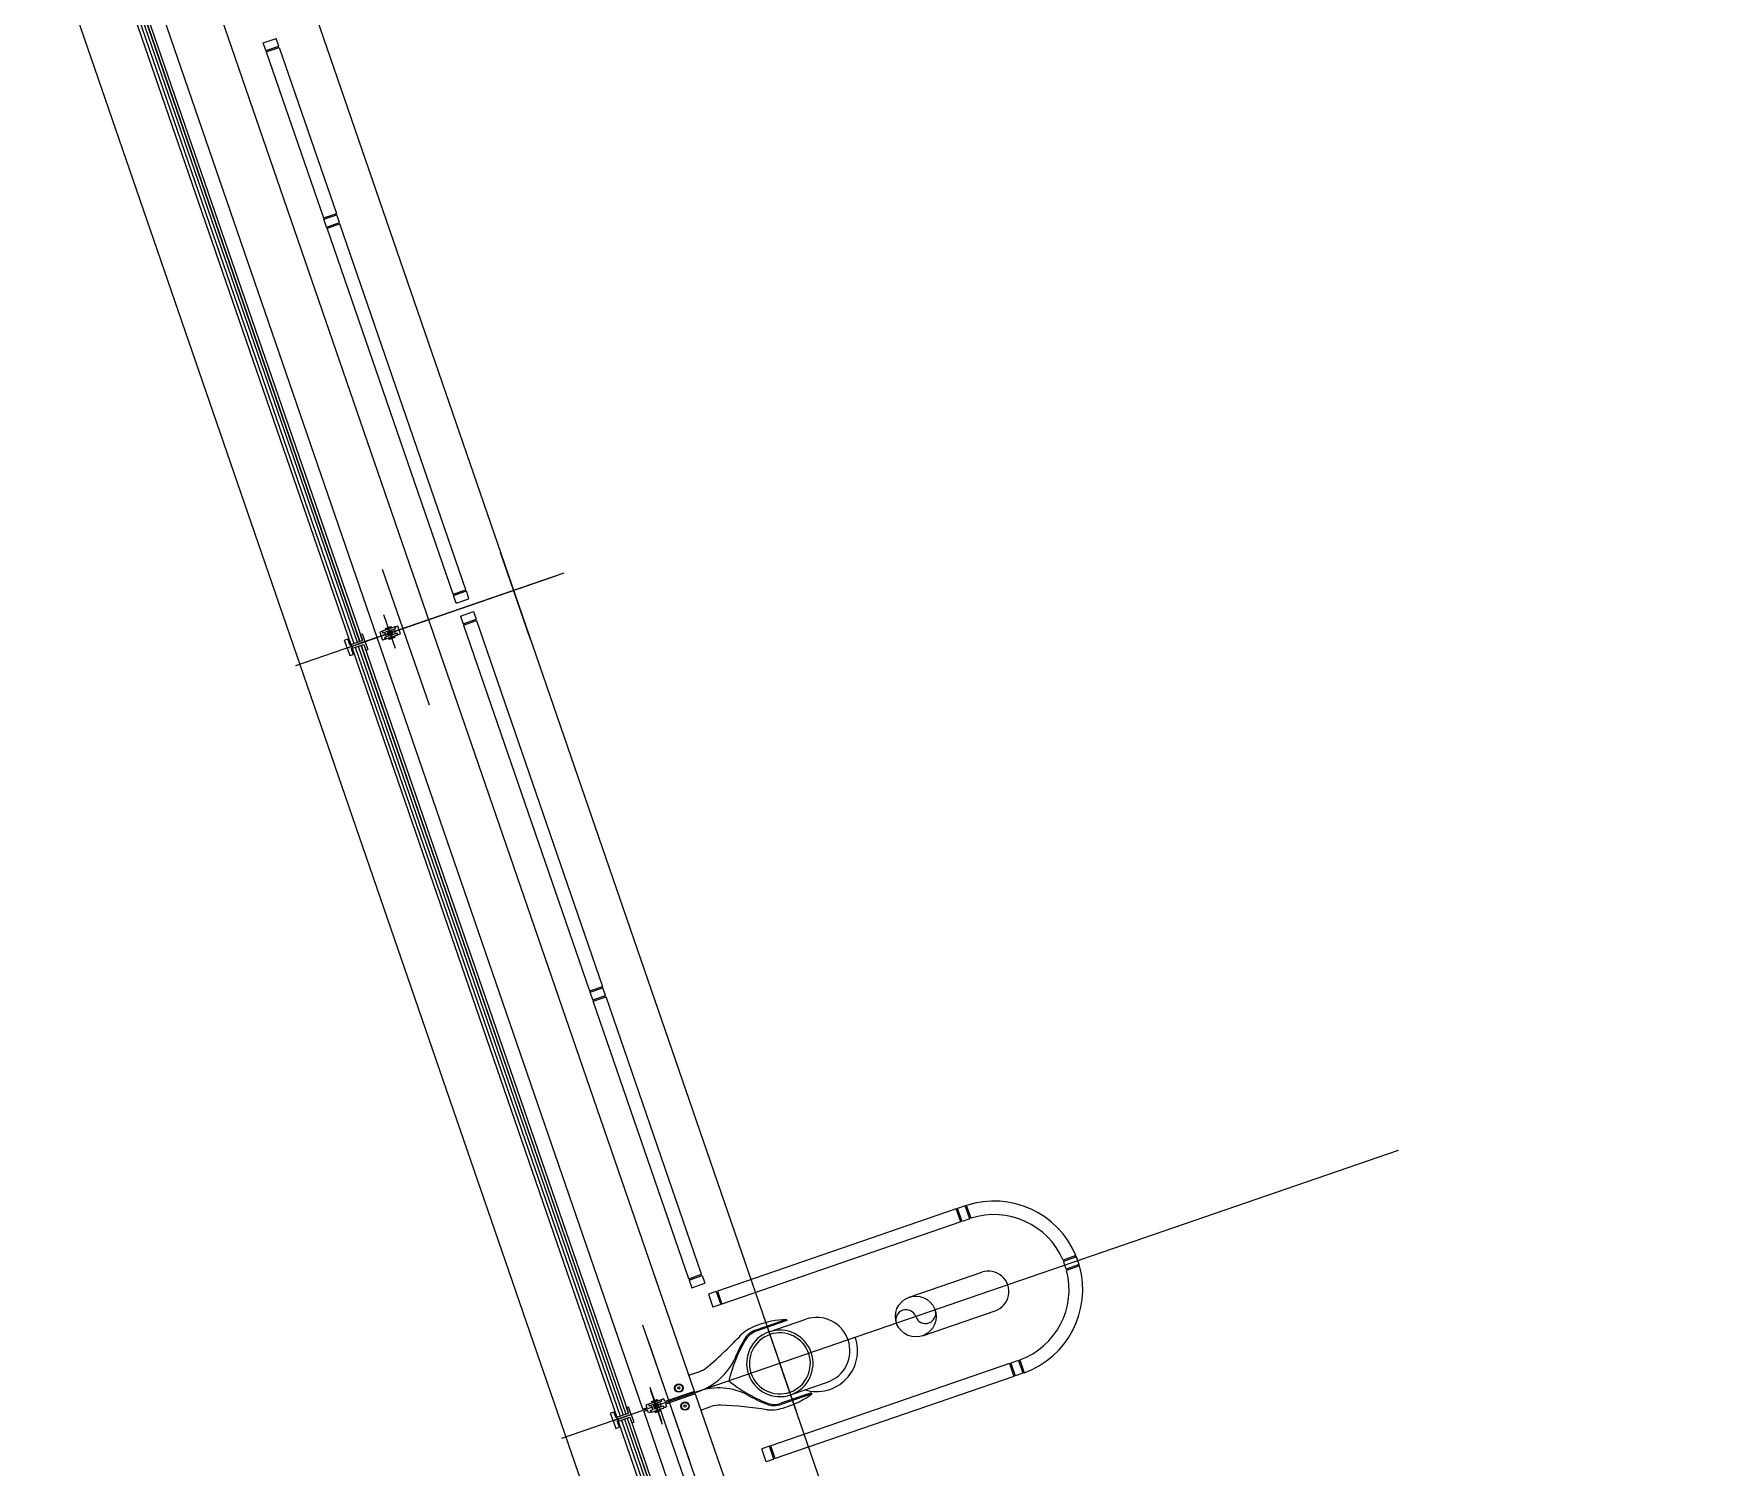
# Model space of a CAD drawing. Extents: x 809487 to 809680, y 818779 to 819225.
# Drawn here: x 809611.81 to 809618.01, y 818842.19 to 818847.45 of the extents above; entities that cross this region are included whole.
import ezdxf

# ---------------------------------------------------------------- set-up
doc = ezdxf.new("R2010")
doc.units = 0
for name, color, linetype in [('F-RC', 7, 'Continuous'), ('MAJ082__', 7, 'Continuous'), ('MAJ214__', 7, 'Continuous'), ('MAJ270__', 7, 'Continuous'), ('MAJ292__', 7, 'Continuous')]:
    doc.layers.add(name, color=color, linetype=linetype)

msp = doc.modelspace()

# ---------------------------------------------------------------- linework, layer by layer
at = {"layer": 'F-RC'}
for p, q in [((809612.6516, 818847.4158), (809612.6989, 818847.432)), ((809612.6614, 818847.3874), (809612.6516, 818847.4158)), ((809612.6614, 818847.3874), (809612.7087, 818847.4037)), ((809612.663, 818847.3827), (809612.7103, 818847.3989)), ((809612.663, 818847.3827), (809612.873, 818846.7728)), ((809612.6649, 818847.3833), (809612.6633, 818847.388)), ((809612.7087, 818847.4037), (809612.6989, 818847.432)), ((809612.7084, 818847.3983), (809612.7068, 818847.403)), ((809612.7103, 818847.3989), (809612.9203, 818846.7891)), ((809612.873, 818846.7728), (809612.8927, 818846.7796)), ((809612.8747, 818846.7681), (809612.9219, 818846.7843)), ((809612.8844, 818846.7397), (809612.8747, 818846.7681)), ((809612.8766, 818846.7687), (809612.8749, 818846.7734)), ((809612.8844, 818846.7397), (809612.9317, 818846.756)), ((809612.8927, 818846.7796), (809612.9203, 818846.7891)), ((809612.92, 818846.7837), (809612.9184, 818846.7884)), ((809612.9317, 818846.756), (809612.9219, 818846.7843)), ((809612.9314, 818846.7506), (809612.9298, 818846.7553)), ((809612.8861, 818846.735), (809612.9333, 818846.7513)), ((809613.3484, 818845.3923), (809612.8861, 818846.735)), ((809612.8879, 818846.7356), (809612.8863, 818846.7404)), ((809613.3956, 818845.4086), (809612.9333, 818846.7513)), ((809613.3484, 818845.3923), (809613.3956, 818845.4086)), ((809613.35, 818845.3876), (809613.3973, 818845.4039)), ((809613.3598, 818845.3592), (809613.35, 818845.3876)), ((809613.3519, 818845.3883), (809613.3503, 818845.393)), ((809613.3954, 818845.4032), (809613.3937, 818845.408)), ((809613.407, 818845.3755), (809613.3973, 818845.4039)), ((809613.3598, 818845.3592), (809613.407, 818845.3755)), ((809613.376, 818845.312), (809613.4233, 818845.3283)), ((809613.4233, 818845.3283), (809613.4331, 818845.2999)), ((809613.376, 818845.312), (809613.3858, 818845.2836)), ((809613.3858, 818845.2836), (809613.4331, 818845.2999)), ((809613.3874, 818845.2789), (809613.4347, 818845.2952)), ((809613.3874, 818845.2789), (809613.8497, 818843.9362)), ((809613.3877, 818845.2843), (809613.3893, 818845.2795)), ((809613.4312, 818845.2992), (809613.4328, 818845.2945)), ((809613.4347, 818845.2952), (809613.897, 818843.9525)), ((809613.8497, 818843.9362), (809613.8694, 818843.943)), ((809613.8514, 818843.9315), (809613.8986, 818843.9478)), ((809613.8611, 818843.9031), (809613.8514, 818843.9315)), ((809613.8533, 818843.9322), (809613.8516, 818843.9369)), ((809613.8611, 818843.9031), (809613.9084, 818843.9194)), ((809613.8628, 818843.8984), (809613.91, 818843.9147)), ((809613.8647, 818843.8991), (809613.863, 818843.9038)), ((809613.8694, 818843.943), (809613.897, 818843.9525)), ((809613.8968, 818843.9471), (809613.8951, 818843.9519)), ((809613.9084, 818843.9194), (809613.8986, 818843.9478)), ((809613.9081, 818843.914), (809613.9065, 818843.9188)), ((809614.2608, 818842.8959), (809613.91, 818843.9147)), ((809614.2136, 818842.8796), (809613.8628, 818843.8984)), ((809615.1954, 818843.1358), (809614.3192, 818842.834)), ((809615.2117, 818843.0885), (809615.1954, 818843.1358)), ((809615.2008, 818843.1355), (809615.1961, 818843.1339)), ((809615.2285, 818843.1471), (809615.2002, 818843.1374)), ((809615.2165, 818843.0901), (809615.2002, 818843.1374)), ((809615.2448, 818843.0999), (809615.2165, 818843.0901)), ((809615.2448, 818843.0999), (809615.2285, 818843.1471)), ((809615.2496, 818843.1015), (809615.2333, 818843.1487)), ((809615.2117, 818843.0885), (809614.3354, 818842.7867)), ((809615.2158, 818843.092), (809615.2111, 818843.0904)), ((809615.6346, 818842.9644), (809615.5872, 818842.9481)), ((809615.6364, 818842.9597), (809615.5891, 818842.9434)), ((809615.6462, 818842.9314), (809615.5989, 818842.9151)), ((809615.6476, 818842.9266), (809615.6002, 818842.9102)), ((809614.2136, 818842.8796), (809614.2608, 818842.8959)), ((809614.2152, 818842.8749), (809614.2625, 818842.8912)), ((809614.2152, 818842.8749), (809614.2249, 818842.8465)), ((809614.2154, 818842.8803), (809614.2171, 818842.8756)), ((809614.2249, 818842.8465), (809614.2722, 818842.8628)), ((809614.2589, 818842.8953), (809614.2606, 818842.8905)), ((809614.2625, 818842.8912), (809614.2722, 818842.8628)), ((809614.3144, 818842.8324), (809614.2861, 818842.8226)), ((809614.2861, 818842.8226), (809614.3023, 818842.7753)), ((809614.3307, 818842.7851), (809614.3023, 818842.7753)), ((809614.3144, 818842.8324), (809614.3307, 818842.7851)), ((809614.3198, 818842.8321), (809614.3151, 818842.8305)), ((809614.3192, 818842.834), (809614.3354, 818842.7867)), ((809614.3348, 818842.7886), (809614.3301, 818842.787)), ((809615.3908, 818842.5684), (809614.5145, 818842.2667)), ((809615.3908, 818842.5684), (809615.4071, 818842.5212)), ((809615.3962, 818842.5682), (809615.3914, 818842.5665)), ((809615.4239, 818842.5798), (809615.3955, 818842.5701)), ((809615.3955, 818842.5701), (809615.4118, 818842.5228)), ((809615.4239, 818842.5798), (809615.4402, 818842.5326)), ((809615.4286, 818842.5815), (809615.4449, 818842.5342)), ((809615.4071, 818842.5212), (809614.5308, 818842.2194)), ((809615.4111, 818842.5247), (809615.4064, 818842.5231)), ((809615.4402, 818842.5326), (809615.4118, 818842.5228)), ((809614.5098, 818842.2651), (809614.4814, 818842.2553)), ((809614.4977, 818842.208), (809614.4814, 818842.2553)), ((809614.5261, 818842.2178), (809614.5098, 818842.2651)), ((809614.5152, 818842.2648), (809614.5104, 818842.2632)), ((809614.5308, 818842.2194), (809614.5145, 818842.2667)), ((809614.5261, 818842.2178), (809614.4977, 818842.208)), ((809614.5301, 818842.2213), (809614.5254, 818842.2197))]:
    msp.add_line(p, q, dxfattribs=at)
for radius, start, end in [(0.325, 22.52811, 108.11849), (0.323, 108.11303, 109.00032), (0.277, 107.96572, 109.00032), (0.275, 23.17064, 107.9582), (0.275, 290.0418, 14.82936), (0.325, 289.88151, 15.47188), (0.277, 22.10417, 23.14047), (0.275, 19, 22.12677), (0.275, 15.87323, 19), (0.277, 14.85953, 15.89583), (0.323, 21.66174, 22.54999), (0.325, 19, 21.64535), (0.325, 16.35465, 19), (0.323, 15.45001, 16.33825), (0.277, 288.99968, 290.03427), (0.323, 288.99968, 289.88697)]:
    msp.add_arc((809615.3344, 818842.8399), radius, start, end, dxfattribs=at)
at = {"layer": 'MAJ082__'}
for p, q in [((809615.0225, 818842.8118), (809615.2889, 818842.9035)), ((809615.0713, 818842.67), (809615.3378, 818842.7617))]:
    msp.add_line(p, q, dxfattribs=at)
msp.add_circle((809615.0469, 818842.7409), 0.075, dxfattribs=at)
for centre, radius, start, end in [((809615.3134, 818842.8326), 0.075, 288.99117, 109), ((809615.0114, 818842.7287), 0.0375, 19, 199), ((809615.0824, 818842.7531), 0.0375, 199, 19)]:
    msp.add_arc(centre, radius, start, end, dxfattribs=at)
at = {"layer": 'MAJ214__'}
for p, q in [((809614.0451, 818842.4012), (809612.095, 818848.0649)), ((809612.0128, 818848.0339), (809612.9846, 818845.2116)), ((809612.0241, 818848.0378), (809612.996, 818845.2155)), ((809612.0336, 818848.0411), (809613.0054, 818845.2187)), ((809612.0343, 818848.0413), (809613.0061, 818845.219)), ((809613.0901, 818845.2571), (809613.1341, 818845.2723)), ((809613.1216, 818845.2722), (809613.0999, 818845.2647)), ((809613.1005, 818845.266), (809613.0999, 818845.2647)), ((809613.0999, 818845.2647), (809613.1009, 818845.2619)), ((809613.1005, 818845.266), (809613.1204, 818845.2729)), ((809613.1226, 818845.2694), (809613.1009, 818845.2619)), ((809613.1202, 818845.2686), (809613.1209, 818845.2683)), ((809613.1204, 818845.2729), (809613.1216, 818845.2722)), ((809613.121, 818845.2678), (809613.1209, 818845.2683)), ((809613.1216, 818845.2722), (809613.1226, 818845.2694)), ((809613.1376, 818845.2656), (809613.13, 818845.2629)), ((809613.1455, 818845.2749), (809613.1351, 818845.2713)), ((809613.1553, 818845.2465), (809613.1455, 818845.2749)), ((809613.0103, 818845.2045), (809613.9821, 818842.3822)), ((809613.011, 818845.2048), (809613.9828, 818842.3824)), ((809613.0898, 818845.2557), (809613.0794, 818845.2521)), ((809613.0794, 818845.2521), (809613.0892, 818845.2238)), ((809613.0996, 818845.2273), (809613.0892, 818845.2238)), ((809613.0914, 818845.2497), (809613.099, 818845.2523)), ((809613.1298, 818845.2629), (809613.099, 818845.2523)), ((809613.1032, 818845.2627), (809613.1029, 818845.2621)), ((809613.1031, 818845.2616), (809613.1029, 818845.2621)), ((809613.1355, 818845.2463), (809613.1047, 818845.2357)), ((809613.1121, 818845.2293), (809613.1338, 818845.2368)), ((809613.1121, 818845.2293), (809613.1131, 818845.2264)), ((809613.1131, 818845.2264), (809613.1348, 818845.2339)), ((809613.1143, 818845.2258), (809613.1131, 818845.2264)), ((809613.114, 818845.2299), (809613.1137, 818845.2309)), ((809613.1342, 818845.2327), (809613.1143, 818845.2258)), ((809613.132, 818845.2361), (809613.1316, 818845.2371)), ((809613.1338, 818845.2368), (809613.1348, 818845.2339)), ((809613.1342, 818845.2327), (809613.1348, 818845.2339)), ((809613.1357, 818845.2464), (809613.1433, 818845.249)), ((809613.1449, 818845.243), (809613.1553, 818845.2465)), ((809612.9895, 818845.1974), (809613.9613, 818842.375)), ((809613.0008, 818845.2013), (809613.9727, 818842.3789)), ((809614.0665, 818842.4192), (809614.0561, 818842.4156)), ((809614.0561, 818842.4156), (809614.0593, 818842.4061)), ((809614.0668, 818842.4206), (809614.1108, 818842.4357)), ((809614.0681, 818842.4131), (809614.0757, 818842.4157)), ((809614.1065, 818842.4263), (809614.0757, 818842.4157)), ((809614.0983, 818842.4357), (809614.0766, 818842.4282)), ((809614.0772, 818842.4295), (809614.0766, 818842.4282)), ((809614.0766, 818842.4282), (809614.0776, 818842.4254)), ((809614.0772, 818842.4295), (809614.0971, 818842.4363)), ((809614.0993, 818842.4328), (809614.0776, 818842.4254)), ((809614.0799, 818842.4262), (809614.0796, 818842.4255)), ((809614.0798, 818842.4251), (809614.0796, 818842.4255)), ((809614.097, 818842.432), (809614.0976, 818842.4317)), ((809614.0971, 818842.4363), (809614.0983, 818842.4357)), ((809614.0977, 818842.4312), (809614.0976, 818842.4317)), ((809614.0983, 818842.4357), (809614.0993, 818842.4328)), ((809614.1143, 818842.429), (809614.1067, 818842.4264)), ((809614.1223, 818842.4384), (809614.1118, 818842.4348)), ((809614.12, 818842.4125), (809614.1124, 818842.4098)), ((809614.1255, 818842.4289), (809614.1223, 818842.4384)), ((809614.2342, 818842.4663), (809614.1255, 818842.4289)), ((809614.2375, 818842.4569), (809614.1288, 818842.4194)), ((809614.1288, 818842.4194), (809614.132, 818842.41)), ((809613.9662, 818842.3608), (809614.938, 818839.5385)), ((809613.9775, 818842.3647), (809614.9494, 818839.5424)), ((809613.987, 818842.368), (809614.9588, 818839.5456)), ((809613.9877, 818842.3682), (809614.9595, 818839.5459)), ((809614.0451, 818842.4012), (809614.0593, 818842.4061)), ((809614.0484, 818842.3918), (809614.0626, 818842.3967)), ((809614.0484, 818842.3918), (809615.9985, 818836.7281)), ((809614.0659, 818842.3872), (809614.0626, 818842.3967)), ((809614.0763, 818842.3908), (809614.0659, 818842.3872)), ((809614.0738, 818842.3966), (809614.0814, 818842.3992)), ((809614.0774, 818842.3898), (809614.1213, 818842.405)), ((809614.1122, 818842.4098), (809614.0814, 818842.3992)), ((809614.1105, 818842.4002), (809614.0888, 818842.3927)), ((809614.0898, 818842.3899), (809614.0888, 818842.3927)), ((809614.1115, 818842.3974), (809614.0898, 818842.3899)), ((809614.091, 818842.3893), (809614.0898, 818842.3899)), ((809614.0904, 818842.3943), (809614.0905, 818842.3939)), ((809614.0912, 818842.3935), (809614.0905, 818842.3939)), ((809614.091, 818842.3893), (809614.1109, 818842.3961)), ((809614.1082, 818842.3994), (809614.1085, 818842.4)), ((809614.1083, 818842.4005), (809614.1085, 818842.4)), ((809614.1115, 818842.3974), (809614.1105, 818842.4002)), ((809614.1109, 818842.3961), (809614.1115, 818842.3974)), ((809614.132, 818842.41), (809614.1216, 818842.4064))]:
    msp.add_line(p, q, dxfattribs=at)
for points in [[(809613.1446, 818845.2415), (809613.1007, 818845.2264)], [(809614.5721, 818842.7298), (809614.4593, 818842.6909)], [(809614.6659, 818842.4573), (809614.5531, 818842.4185)]]:
    msp.add_lwpolyline(points, dxfattribs=at)
for centre, radius in [((809613.1174, 818845.2493), 0.006), ((809614.1772, 818842.4784), 0.0155), ((809614.1772, 818842.4784), 0.0135), ((809614.1772, 818842.4784), 0.0042), ((809614.2, 818842.4122), 0.0155), ((809614.2, 818842.4122), 0.0135), ((809614.2, 818842.4122), 0.0042)]:
    msp.add_circle(centre, radius, dxfattribs=at)
for centre, radius, start, end in [((809613.1174, 818845.2493), 0.0095, 145.18264, 252.81736), ((809613.1174, 818845.2493), 0.0109, 101.1265, 116.87349), ((809613.1174, 818845.2493), 0.0109, 281.1265, 296.87349), ((809613.1174, 818845.2493), 0.0095, 326.69488, 71.30512), ((809614.4851, 818842.616), 0.0792, 109, 149.96236), ((809614.9074, 818842.3719), 0.567, 149.96236, 158.10407), ((809614.1735, 818842.6837), 0.2307, 285.67731, 333.23123), ((809614.3627, 818842.5908), 0.02, 326.67541, 338.10407), ((809614.3234, 818842.2482), 0.2307, 64.76877, 112.32268), ((809614.0941, 818842.4128), 0.0095, 145.18264, 199.00008), ((809614.0941, 818842.4128), 0.006, 18.99986, 199.00013), ((809614.0941, 818842.4128), 0.006, 198.99986, 19.00013), ((809614.0941, 818842.4128), 0.0109, 101.1265, 116.87349), ((809614.0941, 818842.4128), 0.0095, 18.99991, 71.30512), ((809614.0941, 818842.4128), 0.0095, 326.69488, 19.00008), ((809614.3234, 818842.2482), 0.2307, 105.67731, 112.32268), ((809614.1735, 818842.6837), 0.2307, 285.67731, 292.32268), ((809614.4153, 818842.4379), 0.02, 59.89592, 71.32459), ((809614.7098, 818842.9458), 0.567, 239.89592, 248.03764), ((809614.5273, 818842.4934), 0.0792, 248.03764, 289), ((809614.0941, 818842.4128), 0.0095, 198.99991, 252.81736), ((809614.0941, 818842.4128), 0.0109, 281.1265, 296.87349)]:
    msp.add_arc(centre, radius, start, end, dxfattribs=at)
for points, degree in [([(809613.1347, 818845.2719), (809613.1347, 818845.2719), (809613.1346, 818845.272), (809613.1346, 818845.272), (809613.1345, 818845.2721), (809613.1345, 818845.2721), (809613.1345, 818845.2721), (809613.1344, 818845.2722), (809613.1344, 818845.2722), (809613.1343, 818845.2722), (809613.1343, 818845.2722), (809613.1342, 818845.2723), (809613.1342, 818845.2723), (809613.1341, 818845.2723), (809613.1341, 818845.2723), (809613.1341, 818845.2723)], 3), ([(809613.1379, 818845.2665), (809613.1377, 818845.2668), (809613.1376, 818845.2671), (809613.1372, 818845.268), (809613.137, 818845.2684), (809613.1364, 818845.2694), (809613.1361, 818845.2699), (809613.1355, 818845.2709), (809613.1351, 818845.2714), (809613.1347, 818845.2719)], 3), ([(809613.1376, 818845.2656), (809613.1376, 818845.2656), (809613.1376, 818845.2656), (809613.1376, 818845.2656), (809613.1376, 818845.2656), (809613.1377, 818845.2656), (809613.1377, 818845.2657), (809613.1378, 818845.2657), (809613.1379, 818845.2658), (809613.1379, 818845.2659), (809613.138, 818845.266), (809613.138, 818845.2662), (809613.138, 818845.2662), (809613.1379, 818845.2663)], 3), ([(809613.1379, 818845.2665), (809613.1379, 818845.2665), (809613.1379, 818845.2665), (809613.1379, 818845.2664), (809613.1379, 818845.2664), (809613.1379, 818845.2663), (809613.1379, 818845.2663), (809613.1379, 818845.2663)], 3), ([(809613.0901, 818845.2571), (809613.09, 818845.2571), (809613.09, 818845.2571), (809613.09, 818845.257), (809613.0899, 818845.257), (809613.0899, 818845.2569), (809613.0899, 818845.2569), (809613.0899, 818845.2568), (809613.0898, 818845.2568), (809613.0898, 818845.2567), (809613.0898, 818845.2567), (809613.0898, 818845.2566), (809613.0898, 818845.2566), (809613.0898, 818845.2565), (809613.0898, 818845.2564), (809613.0898, 818845.2564)], 3), ([(809613.0898, 818845.2564), (809613.0898, 818845.2558), (809613.0898, 818845.2552), (809613.0899, 818845.254), (809613.09, 818845.2534), (809613.0901, 818845.2523), (809613.0902, 818845.2518), (809613.0904, 818845.2509), (809613.0905, 818845.2506), (809613.0906, 818845.2502)], 3), ([(809613.0907, 818845.25), (809613.0907, 818845.2501), (809613.0907, 818845.2501), (809613.0907, 818845.2501), (809613.0906, 818845.2501), (809613.0906, 818845.2502), (809613.0906, 818845.2502), (809613.0906, 818845.2502)], 3), ([(809613.0907, 818845.25), (809613.0907, 818845.25), (809613.0907, 818845.25), (809613.0908, 818845.2499), (809613.0908, 818845.2498), (809613.0909, 818845.2497), (809613.091, 818845.2497), (809613.0911, 818845.2496), (809613.0912, 818845.2496), (809613.0913, 818845.2496), (809613.0914, 818845.2497), (809613.0914, 818845.2497), (809613.0914, 818845.2497), (809613.0914, 818845.2497)], 3), ([(809613.0971, 818845.2331), (809613.0971, 818845.2331), (809613.0971, 818845.2331), (809613.0971, 818845.2331), (809613.0971, 818845.2331), (809613.097, 818845.2331), (809613.097, 818845.233), (809613.0969, 818845.233), (809613.0968, 818845.2329), (809613.0968, 818845.2327), (809613.0967, 818845.2327), (809613.0967, 818845.2325), (809613.0967, 818845.2324), (809613.0968, 818845.2324)], 3), ([(809613.0968, 818845.2322), (809613.0968, 818845.2322), (809613.0968, 818845.2322), (809613.0968, 818845.2323), (809613.0968, 818845.2323), (809613.0968, 818845.2323), (809613.0968, 818845.2323), (809613.0968, 818845.2324)], 3), ([(809613.0968, 818845.2322), (809613.097, 818845.2319), (809613.0971, 818845.2315), (809613.0975, 818845.2307), (809613.0977, 818845.2302), (809613.0983, 818845.2293), (809613.0986, 818845.2288), (809613.0992, 818845.2278), (809613.0996, 818845.2273), (809613.1, 818845.2268)], 3), ([(809613.0971, 818845.2331), (809613.0978, 818845.2333), (809613.0984, 818845.2336), (809613.1, 818845.2341), (809613.101, 818845.2344), (809613.1025, 818845.235), (809613.1031, 818845.2352), (809613.1041, 818845.2355), (809613.1044, 818845.2356), (809613.1047, 818845.2357)], 3), ([(809613.0971, 818845.2331), (809613.098, 818845.2334), (809613.0989, 818845.2337), (809613.0998, 818845.234), (809613.101, 818845.2345), (809613.1023, 818845.2349), (809613.1036, 818845.2354), (809613.104, 818845.2355), (809613.1044, 818845.2356), (809613.1047, 818845.2357)], 3), ([(809613.1047, 818845.2357), (809613.1047, 818845.2358), (809613.1047, 818845.2358), (809613.1047, 818845.2359), (809613.1046, 818845.2361), (809613.1043, 818845.2366), (809613.1042, 818845.237), (809613.1035, 818845.2381), (809613.103, 818845.239), (809613.102, 818845.241), (809613.1015, 818845.2422), (809613.1006, 818845.2445), (809613.1003, 818845.2456), (809613.0998, 818845.2479), (809613.0996, 818845.2489), (809613.0994, 818845.2504), (809613.0994, 818845.251), (809613.0992, 818845.2517), (809613.0992, 818845.2519), (809613.0991, 818845.2522), (809613.0991, 818845.2522), (809613.099, 818845.2523)], 3), ([(809613.1, 818845.2268), (809613.1, 818845.2268), (809613.1001, 818845.2267), (809613.1001, 818845.2266), (809613.1002, 818845.2266), (809613.1002, 818845.2266), (809613.1003, 818845.2265), (809613.1003, 818845.2265), (809613.1003, 818845.2265), (809613.1004, 818845.2264), (809613.1004, 818845.2264), (809613.1005, 818845.2264), (809613.1005, 818845.2264), (809613.1006, 818845.2264), (809613.1006, 818845.2264), (809613.1007, 818845.2264)], 3), ([(809613.1094, 818845.2546), (809613.1095, 818845.2547), (809613.1096, 818845.2549), (809613.1099, 818845.2553), (809613.11, 818845.2554), (809613.1101, 818845.2557), (809613.1102, 818845.2557), (809613.1102, 818845.2558), (809613.1103, 818845.2558), (809613.1103, 818845.2559)], 3), ([(809613.1103, 818845.2559), (809613.1113, 818845.2574), (809613.1124, 818845.2591)], 2), ([(809613.1158, 818845.2398), (809613.1158, 818845.2398), (809613.1157, 818845.2399), (809613.1157, 818845.2399), (809613.1156, 818845.2399), (809613.1153, 818845.24), (809613.1151, 818845.2401), (809613.1147, 818845.2402), (809613.1145, 818845.2403), (809613.1143, 818845.2403)], 3), ([(809613.1152, 818845.2601), (809613.1172, 818845.2594), (809613.1189, 818845.2588)], 2), ([(809613.1195, 818845.2386), (809613.1175, 818845.2393), (809613.1158, 818845.2398)], 2), ([(809613.1189, 818845.2588), (809613.1189, 818845.2588), (809613.119, 818845.2588), (809613.119, 818845.2588), (809613.1191, 818845.2588), (809613.1194, 818845.2587), (809613.1196, 818845.2586), (809613.12, 818845.2585), (809613.1202, 818845.2584), (809613.1204, 818845.2583)], 3), ([(809613.1244, 818845.2428), (809613.1234, 818845.2413), (809613.1223, 818845.2396)], 2), ([(809613.1253, 818845.2441), (809613.1252, 818845.244), (809613.1251, 818845.2438), (809613.1248, 818845.2434), (809613.1247, 818845.2432), (809613.1246, 818845.243), (809613.1245, 818845.2429), (809613.1245, 818845.2429), (809613.1244, 818845.2428), (809613.1244, 818845.2428)], 3), ([(809613.13, 818845.2629), (809613.1299, 818845.2629), (809613.1299, 818845.2629), (809613.1298, 818845.2629)], 2), ([(809613.13, 818845.2629), (809613.13, 818845.2629), (809613.13, 818845.2629), (809613.13, 818845.2628), (809613.1301, 818845.2626), (809613.1304, 818845.262), (809613.1306, 818845.2617), (809613.1312, 818845.2606), (809613.1317, 818845.2597), (809613.1327, 818845.2576), (809613.1332, 818845.2565), (809613.1341, 818845.2542), (809613.1344, 818845.2531), (809613.1349, 818845.2508), (809613.1351, 818845.2498), (809613.1353, 818845.2483), (809613.1354, 818845.2477), (809613.1355, 818845.247), (809613.1355, 818845.2468), (809613.1356, 818845.2465), (809613.1356, 818845.2464), (809613.1357, 818845.2464)], 3), ([(809613.1355, 818845.2463), (809613.1356, 818845.2464), (809613.1356, 818845.2464), (809613.1357, 818845.2464)], 2), ([(809613.1355, 818845.2463), (809613.1356, 818845.2464), (809613.1356, 818845.2464), (809613.1357, 818845.2464)], 2), ([(809613.144, 818845.2486), (809613.144, 818845.2487), (809613.144, 818845.2487), (809613.144, 818845.2488), (809613.1439, 818845.2489), (809613.1438, 818845.249), (809613.1437, 818845.249), (809613.1436, 818845.249), (809613.1435, 818845.249), (809613.1434, 818845.249), (809613.1433, 818845.249), (809613.1433, 818845.249), (809613.1433, 818845.249), (809613.1433, 818845.249)], 3), ([(809613.144, 818845.2486), (809613.144, 818845.2486), (809613.144, 818845.2486), (809613.144, 818845.2486), (809613.1441, 818845.2485), (809613.1441, 818845.2485), (809613.1441, 818845.2485), (809613.1441, 818845.2484)], 3), ([(809613.1449, 818845.2423), (809613.1449, 818845.2429), (809613.1449, 818845.2435), (809613.1448, 818845.2447), (809613.1447, 818845.2453), (809613.1446, 818845.2464), (809613.1445, 818845.2469), (809613.1443, 818845.2478), (809613.1442, 818845.2481), (809613.1441, 818845.2484)], 3), ([(809613.1446, 818845.2415), (809613.1447, 818845.2416), (809613.1447, 818845.2416), (809613.1447, 818845.2416), (809613.1448, 818845.2417), (809613.1448, 818845.2417), (809613.1448, 818845.2418), (809613.1448, 818845.2418), (809613.1449, 818845.2419), (809613.1449, 818845.2419), (809613.1449, 818845.242), (809613.1449, 818845.242), (809613.1449, 818845.2421), (809613.1449, 818845.2422), (809613.1449, 818845.2422), (809613.1449, 818845.2423)], 3), ([(809614.0668, 818842.4206), (809614.0667, 818842.4206), (809614.0667, 818842.4205), (809614.0667, 818842.4205), (809614.0666, 818842.4205), (809614.0666, 818842.4204), (809614.0666, 818842.4204), (809614.0666, 818842.4203), (809614.0665, 818842.4203), (809614.0665, 818842.4202), (809614.0665, 818842.4202), (809614.0665, 818842.4201), (809614.0665, 818842.42), (809614.0665, 818842.4199), (809614.0665, 818842.4199), (809614.0665, 818842.4198)], 3), ([(809614.0665, 818842.4198), (809614.0665, 818842.4192), (809614.0665, 818842.4186), (809614.0666, 818842.4174), (809614.0667, 818842.4169), (809614.0668, 818842.4158), (809614.0669, 818842.4152), (809614.0671, 818842.4143), (809614.0672, 818842.414), (809614.0673, 818842.4137)], 3), ([(809614.0674, 818842.4135), (809614.0674, 818842.4135), (809614.0674, 818842.4135), (809614.0674, 818842.4136), (809614.0674, 818842.4136), (809614.0673, 818842.4136), (809614.0673, 818842.4137), (809614.0673, 818842.4137)], 3), ([(809614.0674, 818842.4135), (809614.0674, 818842.4135), (809614.0674, 818842.4134), (809614.0675, 818842.4133), (809614.0675, 818842.4133), (809614.0676, 818842.4132), (809614.0677, 818842.4131), (809614.0678, 818842.4131), (809614.0679, 818842.4131), (809614.068, 818842.4131), (809614.0681, 818842.4131), (809614.0681, 818842.4131), (809614.0681, 818842.4131), (809614.0681, 818842.4131)], 3), ([(809614.0776, 818842.4071), (809614.0773, 818842.4081), (809614.077, 818842.4092), (809614.0765, 818842.4113), (809614.0763, 818842.4124), (809614.0761, 818842.4139), (809614.0761, 818842.4144), (809614.0759, 818842.4151), (809614.0759, 818842.4154), (809614.0758, 818842.4156), (809614.0758, 818842.4157), (809614.0757, 818842.4157)], 3), ([(809614.0861, 818842.418), (809614.0862, 818842.4182), (809614.0863, 818842.4183), (809614.0866, 818842.4187), (809614.0867, 818842.4189), (809614.0868, 818842.4191), (809614.0869, 818842.4192), (809614.0869, 818842.4193), (809614.087, 818842.4193), (809614.087, 818842.4193)], 3), ([(809614.087, 818842.4193), (809614.088, 818842.4208), (809614.0891, 818842.4226)], 2), ([(809614.0919, 818842.4235), (809614.0939, 818842.4229), (809614.0956, 818842.4223)], 2), ([(809614.0956, 818842.4223), (809614.0956, 818842.4223), (809614.0957, 818842.4223), (809614.0958, 818842.4222), (809614.0958, 818842.4222), (809614.0961, 818842.4221), (809614.0963, 818842.4221), (809614.0967, 818842.4219), (809614.0969, 818842.4218), (809614.0971, 818842.4218)], 3), ([(809614.1067, 818842.4264), (809614.1066, 818842.4264), (809614.1066, 818842.4263), (809614.1065, 818842.4263)], 2), ([(809614.1067, 818842.4264), (809614.1067, 818842.4264), (809614.1067, 818842.4264), (809614.1067, 818842.4262), (809614.1068, 818842.426), (809614.1071, 818842.4255), (809614.1073, 818842.4251), (809614.1079, 818842.424), (809614.1084, 818842.4231), (809614.1094, 818842.4211), (809614.1099, 818842.42), (809614.1104, 818842.4187), (809614.1104, 818842.4186), (809614.1105, 818842.4184)], 3), ([(809614.1124, 818842.4098), (809614.1124, 818842.4099), (809614.1124, 818842.4099), (809614.1123, 818842.41), (809614.1122, 818842.4102), (809614.1121, 818842.4108), (809614.1121, 818842.4112), (809614.1119, 818842.4124), (809614.1117, 818842.4134), (809614.1113, 818842.4157), (809614.111, 818842.4169), (809614.1106, 818842.4182), (809614.1105, 818842.4183), (809614.1105, 818842.4184)], 3), ([(809614.1114, 818842.4353), (809614.1114, 818842.4354), (809614.1114, 818842.4354), (809614.1113, 818842.4355), (809614.1112, 818842.4355), (809614.1112, 818842.4356), (809614.1112, 818842.4356), (809614.1111, 818842.4356), (809614.1111, 818842.4356), (809614.111, 818842.4357), (809614.111, 818842.4357), (809614.1109, 818842.4357), (809614.1109, 818842.4357), (809614.1108, 818842.4357), (809614.1108, 818842.4357), (809614.1108, 818842.4357)], 3), ([(809614.1146, 818842.43), (809614.1144, 818842.4303), (809614.1143, 818842.4306), (809614.1139, 818842.4314), (809614.1137, 818842.4319), (809614.1131, 818842.4329), (809614.1128, 818842.4334), (809614.1122, 818842.4343), (809614.1118, 818842.4348), (809614.1114, 818842.4353)], 3), ([(809614.1143, 818842.429), (809614.1143, 818842.429), (809614.1143, 818842.429), (809614.1143, 818842.429), (809614.1143, 818842.429), (809614.1144, 818842.4291), (809614.1144, 818842.4291), (809614.1145, 818842.4292), (809614.1146, 818842.4292), (809614.1146, 818842.4294), (809614.1147, 818842.4295), (809614.1147, 818842.4296), (809614.1147, 818842.4297), (809614.1146, 818842.4298)], 3), ([(809614.1146, 818842.43), (809614.1146, 818842.4299), (809614.1146, 818842.4299), (809614.1146, 818842.4299), (809614.1146, 818842.4298), (809614.1146, 818842.4298), (809614.1146, 818842.4298), (809614.1146, 818842.4298)], 3), ([(809614.12, 818842.4125), (809614.12, 818842.4125), (809614.12, 818842.4125), (809614.12, 818842.4125), (809614.12, 818842.4125), (809614.1201, 818842.4125), (809614.1202, 818842.4125), (809614.1203, 818842.4125), (809614.1204, 818842.4125), (809614.1205, 818842.4124), (809614.1206, 818842.4123), (809614.1207, 818842.4122), (809614.1207, 818842.4122), (809614.1207, 818842.4121)], 3), ([(809614.1208, 818842.4119), (809614.1208, 818842.4119), (809614.1208, 818842.4119), (809614.1208, 818842.412), (809614.1208, 818842.412), (809614.1207, 818842.412), (809614.1207, 818842.4121), (809614.1207, 818842.4121)], 3), ([(809614.1208, 818842.4119), (809614.1209, 818842.4116), (809614.121, 818842.4112), (809614.1212, 818842.4104), (809614.1213, 818842.4098), (809614.1215, 818842.4087), (809614.1215, 818842.4081), (809614.1216, 818842.4069), (809614.1216, 818842.4063), (809614.1216, 818842.4057)], 3), ([(809614.0735, 818842.3958), (809614.0735, 818842.3958), (809614.0735, 818842.3959), (809614.0734, 818842.396), (809614.0734, 818842.3961), (809614.0735, 818842.3962), (809614.0735, 818842.3963), (809614.0736, 818842.3964), (809614.0736, 818842.3964), (809614.0737, 818842.3965), (809614.0738, 818842.3965), (809614.0738, 818842.3966), (809614.0738, 818842.3966), (809614.0738, 818842.3966)], 3), ([(809614.0735, 818842.3958), (809614.0735, 818842.3958), (809614.0735, 818842.3958), (809614.0735, 818842.3957), (809614.0735, 818842.3957), (809614.0735, 818842.3957), (809614.0735, 818842.3956), (809614.0735, 818842.3956)], 3), ([(809614.0767, 818842.3902), (809614.0763, 818842.3907), (809614.0759, 818842.3912), (809614.0753, 818842.3922), (809614.075, 818842.3927), (809614.0744, 818842.3937), (809614.0742, 818842.3942), (809614.0738, 818842.395), (809614.0737, 818842.3953), (809614.0735, 818842.3956)], 3), ([(809614.0774, 818842.3898), (809614.0773, 818842.3898), (809614.0773, 818842.3898), (809614.0772, 818842.3898), (809614.0772, 818842.3899), (809614.0771, 818842.3899), (809614.0771, 818842.3899), (809614.077, 818842.3899), (809614.077, 818842.39), (809614.0769, 818842.39), (809614.0769, 818842.39), (809614.0768, 818842.3901), (809614.0768, 818842.3901), (809614.0767, 818842.3902), (809614.0767, 818842.3902), (809614.0767, 818842.3902)], 3), ([(809614.0776, 818842.4071), (809614.078, 818842.4061), (809614.0784, 818842.4051), (809614.0793, 818842.4031), (809614.0798, 818842.4022), (809614.0806, 818842.4009), (809614.0809, 818842.4004), (809614.0812, 818842.3998), (809614.0813, 818842.3996), (809614.0814, 818842.3993), (809614.0814, 818842.3992), (809614.0814, 818842.3992)], 3), ([(809614.091, 818842.4038), (809614.0912, 818842.4037), (809614.0914, 818842.4037), (809614.0918, 818842.4035), (809614.092, 818842.4034), (809614.0923, 818842.4034), (809614.0924, 818842.4033), (809614.0924, 818842.4033), (809614.0925, 818842.4033), (809614.0925, 818842.4033)], 3), ([(809614.0925, 818842.4033), (809614.0942, 818842.4027), (809614.0962, 818842.402)], 2), ([(809614.099, 818842.403), (809614.1001, 818842.4047), (809614.1011, 818842.4063)], 2), ([(809614.1011, 818842.4063), (809614.1011, 818842.4063), (809614.1012, 818842.4063), (809614.1012, 818842.4064), (809614.1013, 818842.4065), (809614.1014, 818842.4067), (809614.1015, 818842.4069), (809614.1018, 818842.4072), (809614.1019, 818842.4074), (809614.102, 818842.4076)], 3), ([(809614.1124, 818842.4098), (809614.1123, 818842.4098), (809614.1123, 818842.4098), (809614.1122, 818842.4098)], 2), ([(809614.1216, 818842.4057), (809614.1216, 818842.4057), (809614.1216, 818842.4056), (809614.1216, 818842.4055), (809614.1216, 818842.4055), (809614.1216, 818842.4054), (809614.1216, 818842.4053), (809614.1216, 818842.4053), (809614.1215, 818842.4052), (809614.1215, 818842.4052), (809614.1215, 818842.4052), (809614.1215, 818842.4051), (809614.1214, 818842.4051), (809614.1214, 818842.405), (809614.1214, 818842.405), (809614.1213, 818842.405)], 3)]:
    msp.add_open_spline(points, degree=degree, dxfattribs=at)
at = {"layer": 'MAJ270__'}
for p, q in [((809612.5944, 818848.2422), (809614.5479, 818842.569)), ((809613.6333, 818845.2252), (809613.5232, 818845.5449)), ((809613.7282, 818845.4597), (809612.7699, 818845.1297)), ((809613.2615, 818844.9843), (809613.0898, 818845.4829)), ((809613.0937, 818845.318), (809613.1365, 818845.1937)), ((809612.973, 818845.2076), (809612.9779, 818845.1934)), ((809616.8167, 818843.3503), (809613.7466, 818842.2932)), ((809616.8167, 818843.3503), (809613.7466, 818842.2932)), ((809616.8167, 818843.3503), (809613.7466, 818842.2932)), ((809616.8167, 818843.3503), (809613.7466, 818842.2932)), ((809614.4883, 818842.742), (809614.6057, 818842.4011)), ((809614.6074, 818842.3961), (809614.49, 818842.737)), ((809614.0444, 818842.7104), (809614.2161, 818842.2118)), ((809614.2382, 818842.1477), (809614.0665, 818842.6463)), ((809616.5013, 818836.8959), (809614.5479, 818842.569)), ((809614.0704, 818842.4815), (809614.1132, 818842.3572)), ((809614.1177, 818842.3441), (809614.0749, 818842.4684)), ((809614.1051, 818842.4113), (809618.0103, 818831.0698)), ((809613.9497, 818842.371), (809613.9546, 818842.3568)), ((809613.9546, 818842.3568), (809613.9497, 818842.371))]:
    msp.add_line(p, q, dxfattribs=at)
msp.add_lwpolyline([(809613.7554, 818845.469), (809612.9977, 818845.2081)], dxfattribs=at)
for centre in [(809612.9755, 818845.2005), (809613.9522, 818842.3639), (809613.9522, 818842.3639)]:
    msp.add_circle(centre, 0.003, dxfattribs=at)
at = {"layer": 'MAJ292__'}
for p, q in [((809614.2342, 818842.4663), (809612.2841, 818848.13)), ((809612.0012, 818848.03), (809612.973, 818845.2076)), ((809612.0438, 818848.0446), (809613.0156, 818845.2222)), ((809611.8097, 818847.9719), (809615.7165, 818836.6257)), ((809612.9501, 818845.2235), (809612.9624, 818845.2277)), ((809612.9598, 818845.1951), (809612.9501, 818845.2235)), ((809612.9598, 818845.1951), (809613.0254, 818845.2177)), ((809612.9598, 818845.1951), (809613.0254, 818845.2177)), ((809612.9697, 818845.2064), (809612.9624, 818845.2277)), ((809612.9697, 818845.2064), (809613.0156, 818845.2222)), ((809612.9746, 818845.1923), (809613.0205, 818845.208)), ((809613.0083, 818845.2435), (809613.0156, 818845.246)), ((809613.0156, 818845.2222), (809613.0083, 818845.2435)), ((809613.0254, 818845.2177), (809613.0156, 818845.246)), ((809613.0205, 818845.208), (809613.9923, 818842.3857)), ((809613.0205, 818845.208), (809613.0278, 818845.1868)), ((809613.0254, 818845.2177), (809613.0351, 818845.1893)), ((809612.9598, 818845.1951), (809612.9696, 818845.1667)), ((809612.9696, 818845.1667), (809612.9819, 818845.171)), ((809612.9746, 818845.1922), (809612.9819, 818845.171)), ((809612.9779, 818845.1934), (809613.9496, 818842.3713)), ((809613.0278, 818845.1868), (809613.0351, 818845.1893)), ((809614.5081, 818842.6844), (809614.6433, 818842.731)), ((809614.5876, 818842.4537), (809614.7228, 818842.5002)), ((809614.2375, 818842.4569), (809616.1876, 818836.7932)), ((809613.9268, 818842.3869), (809613.9391, 818842.3911)), ((809613.9365, 818842.3585), (809613.9268, 818842.3869)), ((809613.9365, 818842.3585), (809614.0021, 818842.3811)), ((809613.9365, 818842.3585), (809614.0021, 818842.3811)), ((809613.9365, 818842.3585), (809613.9463, 818842.3302)), ((809613.9464, 818842.3699), (809613.9391, 818842.3911)), ((809613.9464, 818842.3699), (809613.9923, 818842.3857)), ((809613.9513, 818842.3557), (809613.9972, 818842.3715)), ((809613.9513, 818842.3557), (809613.9586, 818842.3344)), ((809613.9546, 818842.3568), (809614.9264, 818839.5345)), ((809613.985, 818842.4069), (809613.9923, 818842.4095)), ((809613.9923, 818842.3857), (809613.985, 818842.4069)), ((809614.0021, 818842.3811), (809613.9923, 818842.4095)), ((809613.9972, 818842.3715), (809614.969, 818839.5491)), ((809613.9972, 818842.3715), (809614.0045, 818842.3502)), ((809614.0021, 818842.3811), (809614.0118, 818842.3527)), ((809614.0045, 818842.3502), (809614.0118, 818842.3527)), ((809613.9463, 818842.3302), (809613.9586, 818842.3344))]:
    msp.add_line(p, q, dxfattribs=at)
for points in [[(809614.5721, 818842.7298), (809614.5735, 818842.7258), (809614.4607, 818842.687)], [(809614.2139, 818842.5254), (809614.2507, 818842.5381)], [(809614.6659, 818842.4573), (809614.6646, 818842.4613), (809614.5518, 818842.4224)], [(809614.2578, 818842.3978), (809614.2946, 818842.4105)]]:
    msp.add_lwpolyline(points, dxfattribs=at)
for centre, radius, start, end in [((809614.5831, 818842.3907), 0.3393, 91.86071, 110.70605), ((809614.6831, 818842.6156), 0.122, 19, 109), ((809613.4196, 818843.5816), 1.3402, 310.07845, 317.42579), ((809614.4213, 818842.6614), 0.02, 130.39607, 137.42579), ((809614.5201, 818842.5453), 0.1724, 109.2751, 130.39607), ((809614.4851, 818842.616), 0.075, 109, 149.96236), ((809614.5479, 818842.569), 0.122, 19, 199), ((809614.5479, 818842.569), 0.112, 19, 199), ((809614.6831, 818842.6156), 0.15, 253.4229, 19), ((809614.9074, 818842.3719), 0.5628, 149.96236, 166.36786), ((809614.5479, 818842.569), 0.122, 199, 19), ((809614.5479, 818842.569), 0.112, 199, 19), ((809614.6831, 818842.6156), 0.122, 289, 19), ((809614.2181, 818842.6327), 0.1, 289, 310.07845), ((809614.7098, 818842.9458), 0.5628, 231.63214, 248.03764), ((809614.3272, 818842.3159), 0.1, 87.92155, 109), ((809614.2822, 818841.0765), 1.3402, 80.57421, 87.92155), ((809614.5273, 818842.4934), 0.075, 248.03764, 289), ((809614.4658, 818842.7313), 0.3393, 287.29394, 306.13928), ((809614.505, 818842.4184), 0.02, 260.57421, 267.60393), ((809614.5114, 818842.5706), 0.1724, 267.60393, 288.72489)]:
    msp.add_arc(centre, radius, start, end, dxfattribs=at)

doc.saveas('drawing.dxf')
